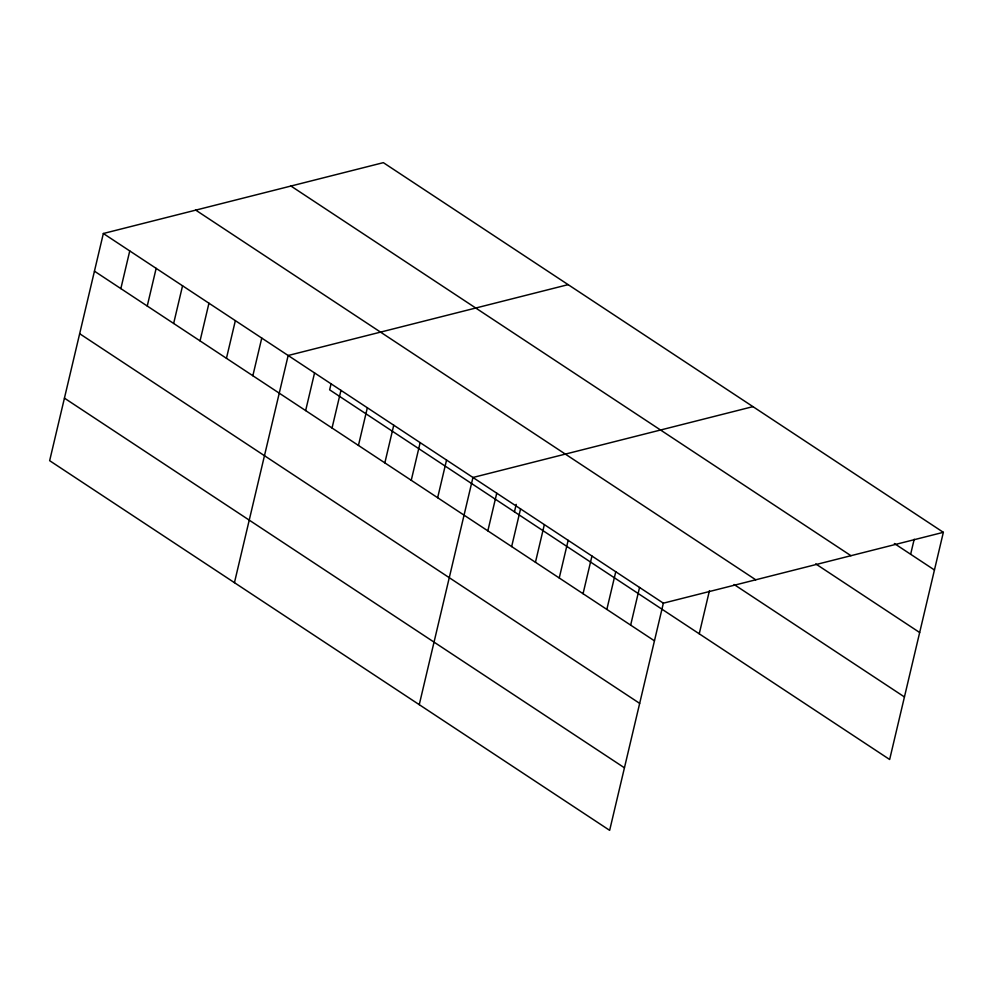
<?xml version="1.0" encoding="UTF-8"?>
<svg xmlns="http://www.w3.org/2000/svg" width="993" height="993" viewBox="0 0 993 993"><rect width="100%" height="100%" fill="white"/><g stroke="black" fill="none" stroke-linecap="round" stroke-linejoin="round"><path stroke-width="1.49" d="M943.35 532.322L383.348 162.653L103.346 233.504L49.65 460.678L609.652 830.347L663.361 603.173L943.35 532.322L889.654 759.496L329.639 389.827L331.054 383.881M120.848 288.603L129.748 250.931M147.249 306.03L156.149 268.358M173.651 323.457L182.551 285.785M200.052 340.884L208.952 303.213M226.454 358.299L235.353 320.64M252.855 375.726L261.755 338.067M234.447 582.668L288.156 355.494L568.145 284.643M305.645 410.581L314.558 372.921M332.047 428.008L340.959 390.348M358.448 445.435L367.348 407.775M384.85 462.862L393.749 425.203M411.251 480.289L420.151 442.63M437.652 497.716L446.552 460.057M419.257 704.658L472.953 477.484L752.955 406.634M487.848 530.858L496.748 493.198M514.448 511.817L516.211 504.37M511.656 546.572L520.555 508.9M535.45 562.274L544.35 524.614M559.245 577.988L568.157 540.329M583.052 593.702L591.952 556.03M606.847 609.404L615.759 571.745M630.654 625.118L639.554 587.459M699.246 633.807L709.449 590.624M910.643 554.268L914.205 539.211M894.358 543.519L934.45 569.982M290.949 186.039L850.951 555.695M815.7 563.887L919.667 632.516M195.745 210.131L755.747 579.788M734.075 584.505L904.437 696.949M103.346 233.504L663.361 603.173M94.447 271.176L654.449 640.833M79.663 333.71L639.666 703.367M64.433 398.143L624.436 767.8"/></g></svg>
